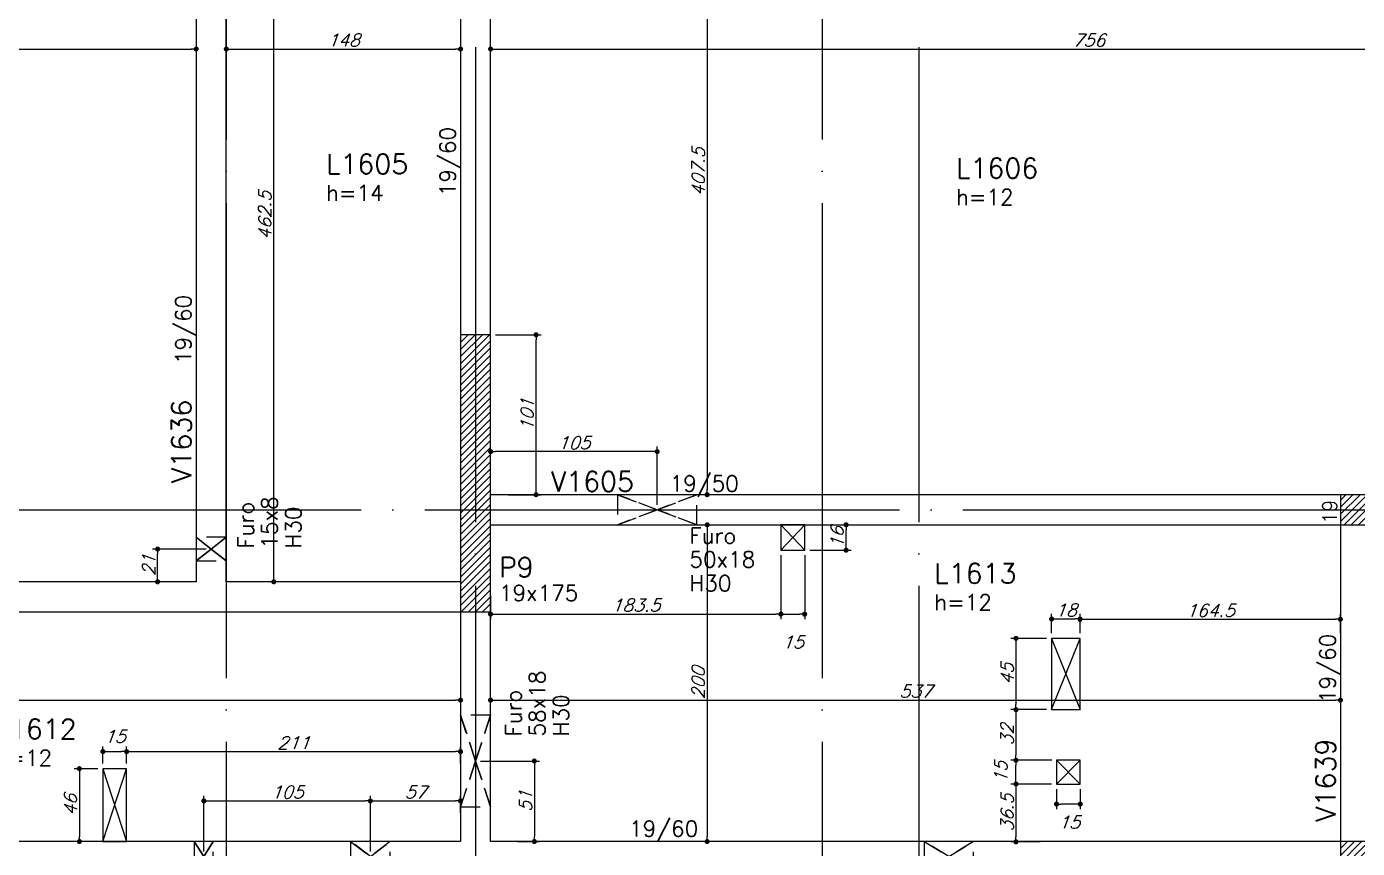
# Model space of a CAD drawing. Header units: millimetres. Extents: x -2368 to 4502, y -2283 to 2217.
# Drawn here: x 1002 to 1843, y 660 to 1179 of the extents above; entities that cross this region are included whole.
import ezdxf
from ezdxf.enums import TextEntityAlignment as Align

# ---------------------------------------------------------------- set-up
doc = ezdxf.new("R2010")
doc.units = ezdxf.units.MM
doc.header["$LTSCALE"] = 50
doc.linetypes.add('EIXO', pattern=[6.8, 6, -0.4, 0, -0.4])
doc.linetypes.add('HIDDEN', pattern=[0.375, 0.25, -0.125])
for name, color, linetype in [('F-COTAS', 106, 'Continuous'), ('F-COTAS-FUROS', 50, 'Continuous'), ('F-COTAS-FUROS VIGA', 50, 'Continuous'), ('F-EIXO', 12, 'EIXO'), ('F-FURO-PAREDE', 2, 'HIDDEN'), ('F-FURO-PAREDE-TEXTOS', 2, 'Continuous'), ('F-LAJES-DIM', 2, 'Continuous'), ('F-LAJES-NOME', 4, 'Continuous'), ('F-PILARES-DIM', 172, 'Continuous'), ('F-PILARES-HACH', 174, 'Continuous'), ('F-PILARES-NOME', 170, 'Continuous'), ('F-PILARES-S', 170, 'Continuous'), ('F-TEXTO', 6, 'Continuous'), ('F-VIGAS', 3, 'Continuous'), ('F-VIGAS-DIM', 2, 'Continuous'), ('F-VIGAS-NOME', 4, 'Continuous'), ('F-VÃO', 1, 'Continuous')]:
    doc.layers.add(name, color=color, linetype=linetype)
doc.styles.add('CP-TEXT-INCL', font='romans.shx', dxfattribs={"oblique": 20})
doc.styles.add('MCP', font='romans.shx')
doc.styles.add('ROMANS', font='romans.shx')
doc.dimstyles.new('CP-COTAS-50', dxfattribs={"dimscale": 0.64, "dimtxt": 12.5, "dimasz": 5, "dimexe": 5, "dimexo": 5, "dimgap": 2.5, "dimtad": 1, "dimdec": 1, "dimdsep": 46, "dimtxsty": 'CP-TEXT-INCL', "dimblk1": 'DOT', "dimblk2": 'DOT', "dimsah": 1, "dimcen": 9, "dimclrd": 256, "dimclre": 256, "dimclrt": 256, "dimadec": 0, "dimazin": 0, "dimtfac": 1, "dimtdec": 1, "dimtmove": 2, "dimatfit": 3, "dimldrblk": 'DOT', "dimfxl": 0, "dimtolj": 1, "dimarcsym": 0})

# ---------------------------------------------------------------- blocks, each defined once
blk = doc.blocks.new('*U18')
at = {"layer": 'F-EIXO'}
blk.add_line((0, 0), (0, -2827.07), dxfattribs=at)
at = {"layer": 'F-TEXTO', "style": 'ROMANS'}
blk.add_attdef('EIXO', text='', height=17.5, rotation=360, dxfattribs=at).set_placement((0, 28.21), align=Align.MIDDLE_CENTER)
blk = doc.blocks.new('*U12')
at = {"layer": 'F-EIXO'}
blk.add_line((0, 0), (4857.5, 0), dxfattribs=at)
at = {"layer": 'F-TEXTO', "style": 'ROMANS'}
blk.add_attdef('EIXO', text='', height=17.5, dxfattribs=at).set_placement((-28.21, 0), align=Align.MIDDLE_CENTER)
blk = doc.blocks.new('*U14')
at = {"layer": 'F-EIXO'}
blk.add_line((0, 0), (0, -2479.78), dxfattribs=at)
at = {"layer": 'F-TEXTO', "style": 'ROMANS'}
blk.add_attdef('EIXO', text='', height=17.5, rotation=360, dxfattribs=at).set_placement((0, 28.21), align=Align.MIDDLE_CENTER)
blk = doc.blocks.new('*U20')
at = {"layer": 'F-EIXO'}
blk.add_line((0, 0), (0, -2728.58), dxfattribs=at)
at = {"layer": 'F-TEXTO', "style": 'ROMANS'}
blk.add_attdef('EIXO', text='', height=17.5, rotation=360, dxfattribs=at).set_placement((0, 28.21), align=Align.MIDDLE_CENTER)
blk = doc.blocks.new('_DOT')
at = {"color": 0, "linetype": 'ByBlock'}
blk.add_line((-0.5, 0), (-1, 0), dxfattribs=at)
at = {"color": 0, "linetype": 'ByBlock', "const_width": 0.5}
blk.add_lwpolyline([(-0.25, 0, 1), (0.25, 0, 1)], format="xyb", close=True, dxfattribs=at)
blk = doc.blocks.new('*D59')
at = {"layer": 'DEFPOINTS', "color": 0, "transparency": 16777216}
for p in [(615, 753.77), (1276, 753.77), (1276, 753.77)]:
    blk.add_point(p, dxfattribs=at)
at = {"layer": 'F-COTAS', "lineweight": -2, "transparency": 16777216}
blk.add_line((618.2, 753.77), (1272.8, 753.77), dxfattribs=at)
at = {"layer": 'F-COTAS', "lineweight": -2, "transparency": 16777216, "xscale": 3.2, "yscale": 3.2, "zscale": 3.2, "rotation": 180}
blk.add_blockref('_DOT', (615, 753.77), dxfattribs=at)
at = {"layer": 'F-COTAS', "lineweight": -2, "transparency": 16777216, "xscale": 3.2, "yscale": 3.2, "zscale": 3.2}
blk.add_blockref('_DOT', (1276, 753.77), dxfattribs=at)
at = {"layer": 'F-COTAS', "transparency": 16777216, "insert": (945.5, 759.37), "char_height": 8, "attachment_point": 5, "style": 'CP-TEXT-INCL'}
blk.add_mtext('\\A1;661', dxfattribs=at)
blk = doc.blocks.new('*D60')
at = {"layer": 'DEFPOINTS', "color": 0, "transparency": 16777216}
for p in [(1295, 753.77), (1832, 753.77), (1832, 753.77)]:
    blk.add_point(p, dxfattribs=at)
at = {"layer": 'F-COTAS', "lineweight": -2, "transparency": 16777216}
blk.add_line((1298.2, 753.77), (1828.8, 753.77), dxfattribs=at)
at = {"layer": 'F-COTAS', "lineweight": -2, "transparency": 16777216, "xscale": 3.2, "yscale": 3.2, "zscale": 3.2, "rotation": 180}
blk.add_blockref('_DOT', (1295, 753.77), dxfattribs=at)
at = {"layer": 'F-COTAS', "lineweight": -2, "transparency": 16777216, "xscale": 3.2, "yscale": 3.2, "zscale": 3.2}
blk.add_blockref('_DOT', (1832, 753.77), dxfattribs=at)
at = {"layer": 'F-COTAS', "transparency": 16777216, "insert": (1563.5, 759.37), "char_height": 8, "attachment_point": 5, "style": 'CP-TEXT-INCL'}
blk.add_mtext('\\A1;537', dxfattribs=at)
blk = doc.blocks.new('*D66')
at = {"layer": 'DEFPOINTS', "color": 0, "transparency": 16777216}
for p in [(382, 1164.91), (1109, 1164.91), (1109, 1164.91)]:
    blk.add_point(p, dxfattribs=at)
at = {"layer": 'F-COTAS', "lineweight": -2, "transparency": 16777216}
blk.add_line((385.2, 1164.91), (1105.8, 1164.91), dxfattribs=at)
at = {"layer": 'F-COTAS', "lineweight": -2, "transparency": 16777216, "xscale": 3.2, "yscale": 3.2, "zscale": 3.2, "rotation": 180}
blk.add_blockref('_DOT', (382, 1164.91), dxfattribs=at)
at = {"layer": 'F-COTAS', "lineweight": -2, "transparency": 16777216, "xscale": 3.2, "yscale": 3.2, "zscale": 3.2}
blk.add_blockref('_DOT', (1109, 1164.91), dxfattribs=at)
at = {"layer": 'F-COTAS', "transparency": 16777216, "insert": (745.5, 1170.51), "char_height": 8, "attachment_point": 5, "style": 'CP-TEXT-INCL'}
blk.add_mtext('\\A1;727', dxfattribs=at)
blk = doc.blocks.new('*D67')
at = {"layer": 'DEFPOINTS', "color": 0, "transparency": 16777216}
for p in [(1128, 1164.91), (1276, 1164.91), (1276, 1164.91)]:
    blk.add_point(p, dxfattribs=at)
at = {"layer": 'F-COTAS', "lineweight": -2, "transparency": 16777216}
blk.add_line((1131.2, 1164.91), (1272.8, 1164.91), dxfattribs=at)
at = {"layer": 'F-COTAS', "lineweight": -2, "transparency": 16777216, "xscale": 3.2, "yscale": 3.2, "zscale": 3.2, "rotation": 180}
blk.add_blockref('_DOT', (1128, 1164.91), dxfattribs=at)
at = {"layer": 'F-COTAS', "lineweight": -2, "transparency": 16777216, "xscale": 3.2, "yscale": 3.2, "zscale": 3.2}
blk.add_blockref('_DOT', (1276, 1164.91), dxfattribs=at)
at = {"layer": 'F-COTAS', "transparency": 16777216, "insert": (1202, 1170.51), "char_height": 8, "attachment_point": 5, "style": 'CP-TEXT-INCL'}
blk.add_mtext('\\A1;148', dxfattribs=at)
blk = doc.blocks.new('*D68')
at = {"layer": 'DEFPOINTS', "color": 0, "transparency": 16777216}
for p in [(1295, 1164.91), (2051, 1164.91), (2051, 1164.91)]:
    blk.add_point(p, dxfattribs=at)
at = {"layer": 'F-COTAS', "lineweight": -2, "transparency": 16777216}
blk.add_line((1298.2, 1164.91), (2047.8, 1164.91), dxfattribs=at)
at = {"layer": 'F-COTAS', "lineweight": -2, "transparency": 16777216, "xscale": 3.2, "yscale": 3.2, "zscale": 3.2, "rotation": 180}
blk.add_blockref('_DOT', (1295, 1164.91), dxfattribs=at)
at = {"layer": 'F-COTAS', "lineweight": -2, "transparency": 16777216, "xscale": 3.2, "yscale": 3.2, "zscale": 3.2}
blk.add_blockref('_DOT', (2051, 1164.91), dxfattribs=at)
at = {"layer": 'F-COTAS', "transparency": 16777216, "insert": (1673, 1170.51), "char_height": 8, "attachment_point": 5, "style": 'CP-TEXT-INCL'}
blk.add_mtext('\\A1;756', dxfattribs=at)
blk = doc.blocks.new('*D107')
at = {"layer": 'DEFPOINTS', "color": 0, "transparency": 16777216}
for p in [(1431.85, 1291), (1431.85, 883.5), (1431.85, 883.5)]:
    blk.add_point(p, dxfattribs=at)
at = {"layer": 'F-COTAS', "lineweight": -2, "transparency": 16777216}
blk.add_line((1431.85, 1287.8), (1431.85, 886.7), dxfattribs=at)
at = {"layer": 'F-COTAS', "lineweight": -2, "transparency": 16777216, "xscale": 3.2, "yscale": 3.2, "zscale": 3.2}
for p, rotation in [((1431.85, 1291), 90), ((1431.85, 883.5), 270)]:
    blk.add_blockref('_DOT', p, dxfattribs=dict(at, rotation=rotation))
at = {"layer": 'F-COTAS', "transparency": 16777216, "insert": (1426.25, 1087.25), "char_height": 8, "attachment_point": 5, "rotation": 90, "style": 'CP-TEXT-INCL'}
blk.add_mtext('\\A1;407.5', dxfattribs=at)
blk = doc.blocks.new('*D108')
at = {"layer": 'DEFPOINTS', "color": 0, "transparency": 16777216}
for p in [(1431.85, 864.5), (1431.85, 664.5), (1431.85, 664.5)]:
    blk.add_point(p, dxfattribs=at)
at = {"layer": 'F-COTAS', "lineweight": -2, "transparency": 16777216}
blk.add_line((1431.85, 861.3), (1431.85, 667.7), dxfattribs=at)
at = {"layer": 'F-COTAS', "lineweight": -2, "transparency": 16777216, "xscale": 3.2, "yscale": 3.2, "zscale": 3.2}
for p, rotation in [((1431.85, 864.5), 90), ((1431.85, 664.5), 270)]:
    blk.add_blockref('_DOT', p, dxfattribs=dict(at, rotation=rotation))
at = {"layer": 'F-COTAS', "transparency": 16777216, "insert": (1426.25, 764.5), "char_height": 8, "attachment_point": 5, "rotation": 90, "style": 'CP-TEXT-INCL'}
blk.add_mtext('\\A1;200', dxfattribs=at)
blk = doc.blocks.new('*D131')
at = {"layer": 'DEFPOINTS', "color": 0, "transparency": 16777216}
for p in [(1295, 984.5), (1323.75, 984.5), (1302.89, 883.5)]:
    blk.add_point(p, dxfattribs=at)
at = {"layer": 'F-COTAS', "lineweight": -2, "transparency": 16777216}
for p, q in [((1298.2, 984.5), (1326.95, 984.5)), ((1323.75, 886.7), (1323.75, 981.3)), ((1306.09, 883.5), (1326.95, 883.5))]:
    blk.add_line(p, q, dxfattribs=at)
at = {"layer": 'F-COTAS', "lineweight": -2, "transparency": 16777216, "xscale": 3.2, "yscale": 3.2, "zscale": 3.2}
for p, rotation in [((1323.75, 984.5), 90), ((1323.75, 883.5), 270)]:
    blk.add_blockref('_DOT', p, dxfattribs=dict(at, rotation=rotation))
at = {"layer": 'F-COTAS', "transparency": 16777216, "insert": (1318.15, 934), "char_height": 8, "attachment_point": 5, "rotation": 90, "style": 'CP-TEXT-INCL'}
blk.add_mtext('\\A1;101', dxfattribs=at)
blk = doc.blocks.new('*U325')
at = {"layer": 'F-VÃO'}
for p, q in [((0, 0), (15, 46)), ((0, 46), (15, 0))]:
    blk.add_line(p, q, dxfattribs=at)
at = {"layer": 'F-VÃO', "color": 3}
blk.add_lwpolyline([(0, 0), (15, 0), (15, 46), (0, 46)], close=True, dxfattribs=at)
blk = doc.blocks.new('*U328')
at = {"layer": 'F-VÃO'}
for p, q in [((0, 0), (15, 16)), ((0, 16), (15, 0))]:
    blk.add_line(p, q, dxfattribs=at)
at = {"layer": 'F-VÃO', "color": 3}
blk.add_lwpolyline([(0, 0), (15, 0), (15, 16), (0, 16)], close=True, dxfattribs=at)
blk = doc.blocks.new('*U331')
at = {"layer": 'F-VÃO'}
for p, q in [((0, 0), (18, 45)), ((0, 45), (18, 0))]:
    blk.add_line(p, q, dxfattribs=at)
at = {"layer": 'F-VÃO', "color": 3}
blk.add_lwpolyline([(0, 0), (18, 0), (18, 45), (0, 45)], close=True, dxfattribs=at)
blk = doc.blocks.new('*U343')
at = {"layer": 'F-VÃO'}
for p, q in [((0, 0), (15, 15)), ((0, 15), (15, 0))]:
    blk.add_line(p, q, dxfattribs=at)
at = {"layer": 'F-VÃO', "color": 3}
blk.add_lwpolyline([(0, 0), (15, 0), (15, 15), (0, 15)], close=True, dxfattribs=at)
blk = doc.blocks.new('*D397')
at = {"layer": 'DEFPOINTS', "color": 0, "transparency": 16777216}
for p in [(1649.49, 792.79), (1626.98, 747.79), (1649.49, 747.79)]:
    blk.add_point(p, dxfattribs=at)
at = {"layer": 'F-COTAS-FUROS', "lineweight": -2, "transparency": 16777216}
for p, q in [((1646.29, 792.79), (1623.78, 792.79)), ((1626.98, 789.59), (1626.98, 750.99)), ((1646.29, 747.79), (1623.78, 747.79))]:
    blk.add_line(p, q, dxfattribs=at)
at = {"layer": 'F-COTAS-FUROS', "lineweight": -2, "transparency": 16777216, "xscale": 3.2, "yscale": 3.2, "zscale": 3.2}
for p, rotation in [((1626.98, 792.79), 90), ((1626.98, 747.79), 270)]:
    blk.add_blockref('_DOT', p, dxfattribs=dict(at, rotation=rotation))
at = {"layer": 'F-COTAS-FUROS', "transparency": 16777216, "insert": (1621.38, 770.29), "char_height": 8, "attachment_point": 5, "rotation": 90, "style": 'CP-TEXT-INCL'}
blk.add_mtext('\\A1;45', dxfattribs=at)
blk = doc.blocks.new('*D398')
at = {"layer": 'DEFPOINTS', "color": 0, "transparency": 16777216}
for p in [(1649.49, 747.79), (1626.98, 715.82), (1652.77, 715.82)]:
    blk.add_point(p, dxfattribs=at)
at = {"layer": 'F-COTAS-FUROS', "lineweight": -2, "transparency": 16777216}
for p, q in [((1646.29, 747.79), (1623.78, 747.79)), ((1626.98, 744.59), (1626.98, 719.02)), ((1649.57, 715.82), (1623.78, 715.82))]:
    blk.add_line(p, q, dxfattribs=at)
at = {"layer": 'F-COTAS-FUROS', "lineweight": -2, "transparency": 16777216, "xscale": 3.2, "yscale": 3.2, "zscale": 3.2}
for p, rotation in [((1626.98, 747.79), 90), ((1626.98, 715.82), 270)]:
    blk.add_blockref('_DOT', p, dxfattribs=dict(at, rotation=rotation))
at = {"layer": 'F-COTAS-FUROS', "transparency": 16777216, "insert": (1621.38, 731.81), "char_height": 8, "attachment_point": 5, "rotation": 90, "style": 'CP-TEXT-INCL'}
blk.add_mtext('\\A1;32', dxfattribs=at)
blk = doc.blocks.new('*D399')
at = {"layer": 'DEFPOINTS', "color": 0, "transparency": 16777216}
for p in [(1626.98, 715.82), (1652.63, 715.82), (1652.63, 700.82)]:
    blk.add_point(p, dxfattribs=at)
at = {"layer": 'F-COTAS-FUROS', "lineweight": -2, "transparency": 16777216}
for p, q in [((1649.43, 715.82), (1623.78, 715.82)), ((1626.98, 704.02), (1626.98, 712.62)), ((1649.43, 700.82), (1623.78, 700.82))]:
    blk.add_line(p, q, dxfattribs=at)
at = {"layer": 'F-COTAS-FUROS', "lineweight": -2, "transparency": 16777216, "xscale": 3.2, "yscale": 3.2, "zscale": 3.2}
for p, rotation in [((1626.98, 715.82), 90), ((1626.98, 700.82), 270)]:
    blk.add_blockref('_DOT', p, dxfattribs=dict(at, rotation=rotation))
at = {"layer": 'F-COTAS-FUROS', "transparency": 16777216, "insert": (1617.38, 708.32), "char_height": 8, "attachment_point": 5, "rotation": 90, "style": 'CP-TEXT-INCL'}
blk.add_mtext('\\A1;15', dxfattribs=at)
blk = doc.blocks.new('*D400')
at = {"layer": 'DEFPOINTS', "color": 0, "transparency": 16777216}
for p in [(1652.63, 700.82), (1626.98, 664.3), (1645.42, 664.3)]:
    blk.add_point(p, dxfattribs=at)
at = {"layer": 'F-COTAS-FUROS', "lineweight": -2, "transparency": 16777216}
for p, q in [((1649.43, 700.82), (1623.78, 700.82)), ((1626.98, 697.62), (1626.98, 667.5)), ((1642.22, 664.3), (1623.78, 664.3))]:
    blk.add_line(p, q, dxfattribs=at)
at = {"layer": 'F-COTAS-FUROS', "lineweight": -2, "transparency": 16777216, "xscale": 3.2, "yscale": 3.2, "zscale": 3.2}
for p, rotation in [((1626.98, 700.82), 90), ((1626.98, 664.3), 270)]:
    blk.add_blockref('_DOT', p, dxfattribs=dict(at, rotation=rotation))
at = {"layer": 'F-COTAS-FUROS', "transparency": 16777216, "insert": (1621.38, 682.56), "char_height": 8, "attachment_point": 5, "rotation": 90, "style": 'CP-TEXT-INCL'}
blk.add_mtext('\\A1;36.5', dxfattribs=at)
blk = doc.blocks.new('*D401')
at = {"layer": 'DEFPOINTS', "color": 0, "transparency": 16777216}
for p in [(1667.49, 805.02), (1649.49, 792.79), (1667.49, 792.79)]:
    blk.add_point(p, dxfattribs=at)
at = {"layer": 'F-COTAS-FUROS', "lineweight": -2, "transparency": 16777216}
for p, q in [((1649.49, 795.99), (1649.49, 808.22)), ((1667.49, 795.99), (1667.49, 808.22)), ((1652.69, 805.02), (1664.29, 805.02))]:
    blk.add_line(p, q, dxfattribs=at)
at = {"layer": 'F-COTAS-FUROS', "lineweight": -2, "transparency": 16777216, "xscale": 3.2, "yscale": 3.2, "zscale": 3.2, "rotation": 180}
blk.add_blockref('_DOT', (1649.49, 805.02), dxfattribs=at)
at = {"layer": 'F-COTAS-FUROS', "lineweight": -2, "transparency": 16777216, "xscale": 3.2, "yscale": 3.2, "zscale": 3.2}
blk.add_blockref('_DOT', (1667.49, 805.02), dxfattribs=at)
at = {"layer": 'F-COTAS-FUROS', "transparency": 16777216, "insert": (1658.49, 810.62), "char_height": 8, "attachment_point": 5, "style": 'CP-TEXT-INCL'}
blk.add_mtext('\\A1;18', dxfattribs=at)
blk = doc.blocks.new('*D402')
at = {"layer": 'DEFPOINTS', "color": 0, "transparency": 16777216}
for p in [(1832, 804.82), (1667.49, 792.79), (1832, 792.79)]:
    blk.add_point(p, dxfattribs=at)
at = {"layer": 'F-COTAS-FUROS', "lineweight": -2, "transparency": 16777216}
for p, q in [((1667.49, 795.99), (1667.49, 808.02)), ((1832, 795.99), (1832, 808.02)), ((1670.69, 804.82), (1828.8, 804.82))]:
    blk.add_line(p, q, dxfattribs=at)
at = {"layer": 'F-COTAS-FUROS', "lineweight": -2, "transparency": 16777216, "xscale": 3.2, "yscale": 3.2, "zscale": 3.2, "rotation": 180}
blk.add_blockref('_DOT', (1667.49, 804.82), dxfattribs=at)
at = {"layer": 'F-COTAS-FUROS', "lineweight": -2, "transparency": 16777216, "xscale": 3.2, "yscale": 3.2, "zscale": 3.2}
blk.add_blockref('_DOT', (1832, 804.82), dxfattribs=at)
at = {"layer": 'F-COTAS-FUROS', "transparency": 16777216, "insert": (1749.75, 810.42), "char_height": 8, "attachment_point": 5, "style": 'CP-TEXT-INCL'}
blk.add_mtext('\\A1;164.5', dxfattribs=at)
blk = doc.blocks.new('*D403')
at = {"layer": 'DEFPOINTS', "color": 0, "transparency": 16777216}
for p in [(1652.63, 700.82), (1667.63, 700.82), (1652.63, 688.13)]:
    blk.add_point(p, dxfattribs=at)
at = {"layer": 'F-COTAS-FUROS', "lineweight": -2, "transparency": 16777216}
for p, q in [((1652.63, 697.62), (1652.63, 684.93)), ((1667.63, 697.62), (1667.63, 684.93)), ((1664.43, 688.13), (1655.83, 688.13))]:
    blk.add_line(p, q, dxfattribs=at)
at = {"layer": 'F-COTAS-FUROS', "lineweight": -2, "transparency": 16777216, "xscale": 3.2, "yscale": 3.2, "zscale": 3.2, "rotation": 180}
blk.add_blockref('_DOT', (1652.63, 688.13), dxfattribs=at)
at = {"layer": 'F-COTAS-FUROS', "lineweight": -2, "transparency": 16777216, "xscale": 3.2, "yscale": 3.2, "zscale": 3.2}
blk.add_blockref('_DOT', (1667.63, 688.13), dxfattribs=at)
at = {"layer": 'F-COTAS-FUROS', "transparency": 16777216, "insert": (1660.5, 676.66), "char_height": 8, "attachment_point": 5, "style": 'CP-TEXT-INCL'}
blk.add_mtext('\\A1;15', dxfattribs=at)
blk = doc.blocks.new('*D404')
at = {"layer": 'DEFPOINTS', "color": 0, "transparency": 16777216}
for p in [(1478.46, 848.47), (1493.46, 848.47), (1493.46, 808.09)]:
    blk.add_point(p, dxfattribs=at)
at = {"layer": 'F-COTAS-FUROS', "lineweight": -2, "transparency": 16777216}
for p, q in [((1478.46, 845.27), (1478.46, 804.89)), ((1493.46, 845.27), (1493.46, 804.89)), ((1481.66, 808.09), (1490.26, 808.09))]:
    blk.add_line(p, q, dxfattribs=at)
at = {"layer": 'F-COTAS-FUROS', "lineweight": -2, "transparency": 16777216, "xscale": 3.2, "yscale": 3.2, "zscale": 3.2, "rotation": 180}
blk.add_blockref('_DOT', (1478.46, 808.09), dxfattribs=at)
at = {"layer": 'F-COTAS-FUROS', "lineweight": -2, "transparency": 16777216, "xscale": 3.2, "yscale": 3.2, "zscale": 3.2}
blk.add_blockref('_DOT', (1493.46, 808.09), dxfattribs=at)
at = {"layer": 'F-COTAS-FUROS', "transparency": 16777216, "insert": (1485.96, 790.49), "char_height": 8, "attachment_point": 5, "style": 'CP-TEXT-INCL'}
blk.add_mtext('\\A1;15', dxfattribs=at)
blk = doc.blocks.new('*D405')
at = {"layer": 'DEFPOINTS', "color": 0, "transparency": 16777216}
for p in [(1478.46, 825.08), (1295, 822.82), (1478.46, 808.09)]:
    blk.add_point(p, dxfattribs=at)
at = {"layer": 'F-COTAS-FUROS', "lineweight": -2, "transparency": 16777216}
for p, q in [((1295, 819.62), (1295, 804.89)), ((1478.46, 821.88), (1478.46, 804.89)), ((1298.2, 808.09), (1475.26, 808.09))]:
    blk.add_line(p, q, dxfattribs=at)
at = {"layer": 'F-COTAS-FUROS', "lineweight": -2, "transparency": 16777216, "xscale": 3.2, "yscale": 3.2, "zscale": 3.2, "rotation": 180}
blk.add_blockref('_DOT', (1295, 808.09), dxfattribs=at)
at = {"layer": 'F-COTAS-FUROS', "lineweight": -2, "transparency": 16777216, "xscale": 3.2, "yscale": 3.2, "zscale": 3.2}
blk.add_blockref('_DOT', (1478.46, 808.09), dxfattribs=at)
at = {"layer": 'F-COTAS-FUROS', "transparency": 16777216, "insert": (1386.73, 813.69), "char_height": 8, "attachment_point": 5, "style": 'CP-TEXT-INCL'}
blk.add_mtext('\\A1;183.5', dxfattribs=at)
blk = doc.blocks.new('*D406')
at = {"layer": 'DEFPOINTS', "color": 0, "transparency": 16777216}
for p in [(1493.46, 864.5), (1519.63, 864.5), (1493.46, 848.47)]:
    blk.add_point(p, dxfattribs=at)
at = {"layer": 'F-COTAS-FUROS', "lineweight": -2, "transparency": 16777216}
for p, q in [((1496.66, 864.5), (1522.83, 864.5)), ((1519.63, 851.67), (1519.63, 861.3)), ((1496.66, 848.47), (1522.83, 848.47))]:
    blk.add_line(p, q, dxfattribs=at)
at = {"layer": 'F-COTAS-FUROS', "lineweight": -2, "transparency": 16777216, "xscale": 3.2, "yscale": 3.2, "zscale": 3.2}
for p, rotation in [((1519.63, 864.5), 90), ((1519.63, 848.47), 270)]:
    blk.add_blockref('_DOT', p, dxfattribs=dict(at, rotation=rotation))
at = {"layer": 'F-COTAS-FUROS', "transparency": 16777216, "insert": (1514.03, 856.49), "char_height": 8, "attachment_point": 5, "rotation": 90, "style": 'CP-TEXT-INCL'}
blk.add_mtext('\\A1;16', dxfattribs=at)
blk = doc.blocks.new('*D407')
at = {"layer": 'DEFPOINTS', "color": 0, "transparency": 16777216}
for p in [(1050, 710.5), (1035.17, 664.5), (1041.03, 664.5)]:
    blk.add_point(p, dxfattribs=at)
at = {"layer": 'F-COTAS-FUROS', "lineweight": -2, "transparency": 16777216}
for p, q in [((1046.8, 710.5), (1031.97, 710.5)), ((1035.17, 707.3), (1035.17, 667.7)), ((1037.83, 664.5), (1031.97, 664.5))]:
    blk.add_line(p, q, dxfattribs=at)
at = {"layer": 'F-COTAS-FUROS', "lineweight": -2, "transparency": 16777216, "xscale": 3.2, "yscale": 3.2, "zscale": 3.2}
for p, rotation in [((1035.17, 710.5), 90), ((1035.17, 664.5), 270)]:
    blk.add_blockref('_DOT', p, dxfattribs=dict(at, rotation=rotation))
at = {"layer": 'F-COTAS-FUROS', "transparency": 16777216, "insert": (1029.57, 687.5), "char_height": 8, "attachment_point": 5, "rotation": 90, "style": 'CP-TEXT-INCL'}
blk.add_mtext('\\A1;46', dxfattribs=at)
blk = doc.blocks.new('*D408')
at = {"layer": 'DEFPOINTS', "color": 0, "transparency": 16777216}
for p in [(1065, 721.28), (1050, 710.5), (1065, 710.5)]:
    blk.add_point(p, dxfattribs=at)
at = {"layer": 'F-COTAS-FUROS', "lineweight": -2, "transparency": 16777216}
for p, q in [((1050, 713.7), (1050, 724.48)), ((1065, 713.7), (1065, 724.48)), ((1053.2, 721.28), (1061.8, 721.28))]:
    blk.add_line(p, q, dxfattribs=at)
at = {"layer": 'F-COTAS-FUROS', "lineweight": -2, "transparency": 16777216, "xscale": 3.2, "yscale": 3.2, "zscale": 3.2, "rotation": 180}
blk.add_blockref('_DOT', (1050, 721.28), dxfattribs=at)
at = {"layer": 'F-COTAS-FUROS', "lineweight": -2, "transparency": 16777216, "xscale": 3.2, "yscale": 3.2, "zscale": 3.2}
blk.add_blockref('_DOT', (1065, 721.28), dxfattribs=at)
at = {"layer": 'F-COTAS-FUROS', "transparency": 16777216, "insert": (1057.5, 730.88), "char_height": 8, "attachment_point": 5, "style": 'CP-TEXT-INCL'}
blk.add_mtext('\\A1;15', dxfattribs=at)
blk = doc.blocks.new('*D409')
at = {"layer": 'DEFPOINTS', "color": 0, "transparency": 16777216}
for p in [(1276, 721.28), (1065, 710.5), (1276, 710.5)]:
    blk.add_point(p, dxfattribs=at)
at = {"layer": 'F-COTAS-FUROS', "lineweight": -2, "transparency": 16777216}
for p, q in [((1065, 713.7), (1065, 724.48)), ((1276, 713.7), (1276, 724.48)), ((1068.2, 721.28), (1272.8, 721.28))]:
    blk.add_line(p, q, dxfattribs=at)
at = {"layer": 'F-COTAS-FUROS', "lineweight": -2, "transparency": 16777216, "xscale": 3.2, "yscale": 3.2, "zscale": 3.2, "rotation": 180}
blk.add_blockref('_DOT', (1065, 721.28), dxfattribs=at)
at = {"layer": 'F-COTAS-FUROS', "lineweight": -2, "transparency": 16777216, "xscale": 3.2, "yscale": 3.2, "zscale": 3.2}
blk.add_blockref('_DOT', (1276, 721.28), dxfattribs=at)
at = {"layer": 'F-COTAS-FUROS', "transparency": 16777216, "insert": (1170.5, 726.88), "char_height": 8, "attachment_point": 5, "style": 'CP-TEXT-INCL'}
blk.add_mtext('\\A1;211', dxfattribs=at)
blk = doc.blocks.new('*D465')
at = {"layer": 'DEFPOINTS', "color": 0, "transparency": 16777216}
for p in [(1158.01, 1291), (1158.96, 1291), (1158.96, 828.5)]:
    blk.add_point(p, dxfattribs=at)
at = {"layer": 'F-COTAS', "lineweight": -2, "transparency": 16777216}
for p, q in [((1155.76, 1291), (1154.81, 1291)), ((1158.01, 831.7), (1158.01, 1287.8)), ((1155.76, 828.5), (1154.81, 828.5))]:
    blk.add_line(p, q, dxfattribs=at)
at = {"layer": 'F-COTAS', "lineweight": -2, "transparency": 16777216, "xscale": 3.2, "yscale": 3.2, "zscale": 3.2}
for p, rotation in [((1158.01, 1291), 90), ((1158.01, 828.5), 270)]:
    blk.add_blockref('_DOT', p, dxfattribs=dict(at, rotation=rotation))
at = {"layer": 'F-COTAS', "transparency": 16777216, "insert": (1152.41, 1059.75), "char_height": 8, "attachment_point": 5, "rotation": 90, "style": 'CP-TEXT-INCL'}
blk.add_mtext('\\A1;462.5', dxfattribs=at)
blk = doc.blocks.new('*D493')
at = {"layer": 'DEFPOINTS', "color": 0, "linetype": 'Continuous', "transparency": 16777216}
for p in [(1285.5, 715.34), (1308.98, 664.5), (1322.65, 664.5)]:
    blk.add_point(p, dxfattribs=at)
at = {"layer": 'F-COTAS-FUROS VIGA', "linetype": 'Continuous', "lineweight": -2, "transparency": 16777216}
for p, q in [((1288.7, 715.34), (1325.85, 715.34)), ((1322.65, 712.14), (1322.65, 667.7)), ((1312.18, 664.5), (1325.85, 664.5))]:
    blk.add_line(p, q, dxfattribs=at)
at = {"layer": 'F-COTAS-FUROS VIGA', "linetype": 'Continuous', "lineweight": -2, "transparency": 16777216, "xscale": 3.2, "yscale": 3.2, "zscale": 3.2}
for p, rotation in [((1322.65, 715.34), 90), ((1322.65, 664.5), 270)]:
    blk.add_blockref('_DOT', p, dxfattribs=dict(at, rotation=rotation))
at = {"layer": 'F-COTAS-FUROS VIGA', "linetype": 'Continuous', "transparency": 16777216, "insert": (1317.05, 689.92), "char_height": 8, "attachment_point": 5, "rotation": 90, "style": 'CP-TEXT-INCL'}
blk.add_mtext('\\A1;51', dxfattribs=at)
blk = doc.blocks.new('*D494')
at = {"layer": 'DEFPOINTS', "color": 0, "linetype": 'Continuous', "transparency": 16777216}
for p in [(1219.07, 690.12), (1113.8, 655), (1219.07, 655)]:
    blk.add_point(p, dxfattribs=at)
at = {"layer": 'F-COTAS-FUROS VIGA', "linetype": 'Continuous', "lineweight": -2, "transparency": 16777216}
for p, q in [((1113.8, 658.2), (1113.8, 693.32)), ((1117, 690.12), (1215.87, 690.12)), ((1219.07, 658.2), (1219.07, 693.32))]:
    blk.add_line(p, q, dxfattribs=at)
at = {"layer": 'F-COTAS-FUROS VIGA', "linetype": 'Continuous', "lineweight": -2, "transparency": 16777216, "xscale": 3.2, "yscale": 3.2, "zscale": 3.2, "rotation": 180}
blk.add_blockref('_DOT', (1113.8, 690.12), dxfattribs=at)
at = {"layer": 'F-COTAS-FUROS VIGA', "linetype": 'Continuous', "lineweight": -2, "transparency": 16777216, "xscale": 3.2, "yscale": 3.2, "zscale": 3.2}
blk.add_blockref('_DOT', (1219.07, 690.12), dxfattribs=at)
at = {"layer": 'F-COTAS-FUROS VIGA', "linetype": 'Continuous', "transparency": 16777216, "insert": (1166.43, 695.72), "char_height": 8, "attachment_point": 5, "style": 'CP-TEXT-INCL'}
blk.add_mtext('\\A1;105', dxfattribs=at)
blk = doc.blocks.new('*D495')
at = {"layer": 'DEFPOINTS', "color": 0, "linetype": 'Continuous', "transparency": 16777216}
for p in [(1276, 690.12), (1219.07, 675.76), (1276, 679.52)]:
    blk.add_point(p, dxfattribs=at)
at = {"layer": 'F-COTAS-FUROS VIGA', "linetype": 'Continuous', "lineweight": -2, "transparency": 16777216}
for p, q in [((1219.07, 678.96), (1219.07, 693.32)), ((1222.27, 690.12), (1272.8, 690.12)), ((1276, 682.72), (1276, 693.32))]:
    blk.add_line(p, q, dxfattribs=at)
at = {"layer": 'F-COTAS-FUROS VIGA', "linetype": 'Continuous', "lineweight": -2, "transparency": 16777216, "xscale": 3.2, "yscale": 3.2, "zscale": 3.2, "rotation": 180}
blk.add_blockref('_DOT', (1219.07, 690.12), dxfattribs=at)
at = {"layer": 'F-COTAS-FUROS VIGA', "linetype": 'Continuous', "lineweight": -2, "transparency": 16777216, "xscale": 3.2, "yscale": 3.2, "zscale": 3.2}
blk.add_blockref('_DOT', (1276, 690.12), dxfattribs=at)
at = {"layer": 'F-COTAS-FUROS VIGA', "linetype": 'Continuous', "transparency": 16777216, "insert": (1247.53, 695.72), "char_height": 8, "attachment_point": 5, "style": 'CP-TEXT-INCL'}
blk.add_mtext('\\A1;57', dxfattribs=at)
blk = doc.blocks.new('*D469')
at = {"layer": 'DEFPOINTS', "color": 0, "linetype": 'Continuous', "transparency": 16777216}
for p in [(1084.59, 849.19), (1118.5, 849.19), (1100.36, 828.5)]:
    blk.add_point(p, dxfattribs=at)
at = {"layer": 'F-COTAS-FUROS VIGA', "linetype": 'Continuous', "lineweight": -2, "transparency": 16777216}
for p, q in [((1115.3, 849.19), (1081.39, 849.19)), ((1084.59, 831.7), (1084.59, 845.99)), ((1097.16, 828.5), (1081.39, 828.5))]:
    blk.add_line(p, q, dxfattribs=at)
at = {"layer": 'F-COTAS-FUROS VIGA', "linetype": 'Continuous', "lineweight": -2, "transparency": 16777216, "xscale": 3.2, "yscale": 3.2, "zscale": 3.2}
for p, rotation in [((1084.59, 849.19), 90), ((1084.59, 828.5), 270)]:
    blk.add_blockref('_DOT', p, dxfattribs=dict(at, rotation=rotation))
at = {"layer": 'F-COTAS-FUROS VIGA', "linetype": 'Continuous', "transparency": 16777216, "insert": (1078.99, 838.85), "char_height": 8, "attachment_point": 5, "rotation": 90, "style": 'CP-TEXT-INCL'}
blk.add_mtext('\\A1;21', dxfattribs=at)
blk = doc.blocks.new('*D476')
at = {"layer": 'DEFPOINTS', "color": 0, "linetype": 'Continuous', "transparency": 16777216}
for p in [(1295, 910.7), (1295, 908.6), (1400.29, 874)]:
    blk.add_point(p, dxfattribs=at)
at = {"layer": 'F-COTAS-FUROS VIGA', "linetype": 'Continuous', "lineweight": -2, "transparency": 16777216}
for p, q in [((1295, 911.8), (1295, 913.9)), ((1397.09, 910.7), (1298.2, 910.7)), ((1400.29, 877.2), (1400.29, 913.9))]:
    blk.add_line(p, q, dxfattribs=at)
at = {"layer": 'F-COTAS-FUROS VIGA', "linetype": 'Continuous', "lineweight": -2, "transparency": 16777216, "xscale": 3.2, "yscale": 3.2, "zscale": 3.2, "rotation": 180}
blk.add_blockref('_DOT', (1295, 910.7), dxfattribs=at)
at = {"layer": 'F-COTAS-FUROS VIGA', "linetype": 'Continuous', "lineweight": -2, "transparency": 16777216, "xscale": 3.2, "yscale": 3.2, "zscale": 3.2}
blk.add_blockref('_DOT', (1400.29, 910.7), dxfattribs=at)
at = {"layer": 'F-COTAS-FUROS VIGA', "linetype": 'Continuous', "transparency": 16777216, "insert": (1347.65, 916.3), "char_height": 8, "attachment_point": 5, "style": 'CP-TEXT-INCL'}
blk.add_mtext('\\A1;105', dxfattribs=at)

msp = doc.modelspace()

# ---------------------------------------------------------------- hatches: boundary and pattern name
at = {"layer": 'F-COTAS'}
h = msp.add_hatch(dxfattribs=at)
h.set_pattern_fill('ANSI32', color=256)
h.paths.add_polyline_path([(1280.018, 1071.048), (1280.018, 1122.952), (1257.161, 1122.952), (1257.161, 1071.048)], flags=9)
h = msp.add_hatch(dxfattribs=at)
h.set_pattern_fill('ANSI32', color=256)
h.paths.add_polyline_path([(1190.287, 1082.925), (1250.108, 1082.925), (1250.108, 1101.675), (1190.287, 1101.675)], flags=9)
h = msp.add_hatch(dxfattribs=at)
h.set_pattern_fill('ANSI32', color=256)
h.paths.add_polyline_path([(1588.339, 1080.313), (1648.16, 1080.313), (1648.16, 1099.063), (1588.339, 1099.063)], flags=9)
h = msp.add_hatch(dxfattribs=at)
h.set_pattern_fill('ANSI32', color=256)
h.paths.add_polyline_path([(1190.436, 1066.55), (1233.055, 1066.55), (1233.055, 1081.55), (1190.436, 1081.55)], flags=9)
h = msp.add_hatch(dxfattribs=at)
h.set_pattern_fill('ANSI32', color=256)
h.paths.add_polyline_path([(1588.487, 1063.938), (1630.63, 1063.938), (1630.63, 1078.938), (1588.487, 1078.938)], flags=9)
h = msp.add_hatch(dxfattribs=at)
h.set_pattern_fill('ANSI32', color=256)
h.paths.add_polyline_path([(1113.018, 965.037), (1113.018, 1016.942), (1090.161, 1016.942), (1090.161, 965.037)], flags=9)
h = msp.add_hatch(dxfattribs=at)
h.set_pattern_fill('ANSI32', color=256)
h.paths.add_polyline_path([(1109, 888.46), (1109, 950.662), (1090.25, 950.662), (1090.25, 888.46)], flags=9)
h = msp.add_hatch(dxfattribs=at)
h.set_pattern_fill('ANSI32', color=256)
h.paths.add_polyline_path([(1330.586, 882.445), (1392.788, 882.445), (1392.788, 901.195), (1330.586, 901.195)], flags=9)
h = msp.add_hatch(dxfattribs=at)
h.set_pattern_fill('ANSI32', color=256)
h.paths.add_polyline_path([(1407.163, 878.427), (1459.068, 878.427), (1459.068, 901.284), (1407.163, 901.284)], flags=9)
h = msp.add_hatch(dxfattribs=at)
h.set_pattern_fill('ANSI32', color=256)
h.paths.add_polyline_path([(1832, 865.321), (1832, 882.679), (1818.5, 882.679), (1818.5, 865.321)], flags=9)
h = msp.add_hatch(dxfattribs=at)
h.set_pattern_fill('ANSI32', color=256)
h.paths.add_polyline_path([(1299.541, 828.341), (1325.433, 828.341), (1325.433, 847.091), (1299.541, 847.091)], flags=9)
h = msp.add_hatch(dxfattribs=at)
h.set_pattern_fill('ANSI32', color=256)
h.paths.add_polyline_path([(1574.607, 824.45), (1634.428, 824.45), (1634.428, 843.2), (1574.607, 843.2)], flags=9)
h = msp.add_hatch(dxfattribs=at)
h.set_pattern_fill('ANSI32', color=256)
h.paths.add_polyline_path([(1300.642, 813.966), (1357.07, 813.966), (1357.07, 828.966), (1300.642, 828.966)], flags=9)
h = msp.add_hatch(dxfattribs=at)
h.set_pattern_fill('ANSI32', color=256)
h.paths.add_polyline_path([(1574.756, 808.075), (1616.898, 808.075), (1616.898, 823.075), (1574.756, 823.075)], flags=9)
h = msp.add_hatch(dxfattribs=at)
h.set_pattern_fill('ANSI32', color=256)
h.paths.add_polyline_path([(1836.018, 751.048), (1836.018, 802.952), (1813.161, 802.952), (1813.161, 751.048)], flags=9)
h = msp.add_hatch(dxfattribs=at)
h.set_pattern_fill('ANSI32', color=256)
h.paths.add_polyline_path([(980.759, 726.164), (1040.58, 726.164), (1040.58, 744.914), (980.759, 744.914)], flags=9)
h = msp.add_hatch(dxfattribs=at)
h.set_pattern_fill('ANSI32', color=256)
h.paths.add_polyline_path([(1832, 674.47), (1832, 736.077), (1813.25, 736.077), (1813.25, 674.47)], flags=9)
h = msp.add_hatch(dxfattribs=at)
h.set_pattern_fill('ANSI32', color=256)
h.paths.add_polyline_path([(980.907, 709.789), (1023.05, 709.789), (1023.05, 724.789), (980.907, 724.789)], flags=9)
h = msp.add_hatch(dxfattribs=at)
h.set_pattern_fill('ANSI32', color=256)
h.paths.add_polyline_path([(1381.548, 660.482), (1433.452, 660.482), (1433.452, 683.339), (1381.548, 683.339)], flags=9)
h = msp.add_hatch(dxfattribs=at)
h.set_pattern_fill('ANSI32', color=256)
h.paths.add_polyline_path([(1832, 646.321), (1832, 663.679), (1818.5, 663.679), (1818.5, 646.321)], flags=9)
at = {"layer": 'F-PILARES-HACH', "linetype": 'Continuous'}
h = msp.add_hatch(dxfattribs=at)
h.set_pattern_fill('ANSI31', color=256, style=0)
h.paths.add_polyline_path([(1276, 809.5), (1295, 809.5), (1295, 984.5), (1276, 984.5)], flags=16)
h = msp.add_hatch(dxfattribs=at)
h.set_pattern_fill('ANSI31', color=256, style=0)
h.paths.add_polyline_path([(2070, 645.5), (2070, 883.5), (1832, 883.5), (1832, 864.5), (2051, 864.5), (2051, 664.5), (1832, 664.5), (1832, 645.5)], flags=16)

# ---------------------------------------------------------------- linework, layer by layer
at = {"layer": 'F-FURO-PAREDE'}
for points in [[(1400.292, 874), (1375.292, 864.5), (1425.292, 864.5), (1400.292, 874), (1425.292, 864.5), (1425.292, 883.5), (1400.292, 874), (1425.292, 883.5), (1375.292, 883.5), (1400.292, 874), (1375.292, 883.5), (1375.292, 864.5), (1400.292, 874)], [(1118.5, 849.193), (1128, 841.693), (1128, 856.693), (1118.5, 849.193), (1128, 856.693), (1109, 856.693), (1118.5, 849.193), (1109, 856.693), (1109, 841.693), (1118.5, 849.193), (1109, 841.693), (1128, 841.693), (1118.5, 849.193)], [(1285.5, 715.337), (1295, 686.337), (1295, 744.337), (1285.5, 715.337), (1295, 744.337), (1276, 744.337), (1285.5, 715.337), (1276, 744.337), (1276, 686.337), (1285.5, 715.337), (1276, 686.337), (1295, 686.337), (1285.5, 715.337)], [(1113.796, 655), (1107.796, 645.5), (1119.796, 645.5), (1113.796, 655), (1119.796, 645.5), (1119.796, 664.5), (1113.796, 655), (1119.796, 664.5), (1107.796, 664.5), (1113.796, 655), (1107.796, 664.5), (1107.796, 645.5), (1113.796, 655)], [(1219.068, 655), (1206.568, 645.5), (1231.568, 645.5), (1219.068, 655), (1231.568, 645.5), (1231.568, 664.5), (1219.068, 655), (1231.568, 664.5), (1206.568, 664.5), (1219.068, 655), (1206.568, 664.5), (1206.568, 645.5), (1219.068, 655)], [(1584.552, 655), (1569.052, 645.5), (1600.052, 645.5), (1584.552, 655), (1600.052, 645.5), (1600.052, 664.5), (1584.552, 655), (1600.052, 664.5), (1569.052, 664.5), (1584.552, 655), (1569.052, 664.5), (1569.052, 645.5), (1584.552, 655)]]:
    msp.add_lwpolyline(points, dxfattribs=at)
at = {"layer": 'F-PILARES-S', "linetype": 'Continuous'}
for points in [[(1276, 809.5), (1295, 809.5), (1295, 984.5), (1276, 984.5), (1276, 809.5)], [(2070, 645.5), (2070, 883.5), (1832, 883.5), (1832, 864.5), (2051, 864.5), (2051, 664.5), (1832, 664.5), (1832, 645.5), (2070, 645.5)]]:
    msp.add_lwpolyline(points, dxfattribs=at)
at = {"layer": 'F-VIGAS'}
for points in [[(1109, 1300.5), (1109, 828.5)], [(1128, 828.5), (1128, 1291)], [(1276, 1215.5), (1276, 984.5)], [(1295, 984.5), (1295, 1215.5)], [(1832, 883.5), (1295, 883.5)], [(1295, 864.5), (1832, 864.5)], [(1832, 864.5), (1832, 664.5)], [(1109, 828.5), (615, 828.5)], [(1276, 828.5), (1128, 828.5)], [(615, 809.5), (1118.5, 809.5)], [(1118.5, 809.5), (1276, 809.5)], [(1276, 809.5), (1276, 664.5)], [(1295, 664.5), (1295, 809.5)], [(1276, 664.5), (615, 664.5)], [(1504.5, 664.5), (1295, 664.5)], [(1832, 664.5), (1504.5, 664.5)]]:
    msp.add_lwpolyline(points, dxfattribs=at)

# ---------------------------------------------------------------- block references
at = {"layer": 'F-EIXO', "linetype": 'Continuous'}
for name, p in [('*U18', (1285.5, 1846.305)), ('*U18', (1565.5, 1846.305)), ('*U20', (1128, 1747.82)), ('*U14', (1504.5, 1747.82)), ('*U12', (-1807.517, 874))]:
    msp.add_blockref(name, p, dxfattribs=at)
at = {"layer": 'F-VÃO'}
for name, p in [('*U328', (1478.464, 848.47)), ('*U331', (1649.491, 747.795)), ('*U343', (1652.631, 700.823)), ('*U325', (1050, 664.5))]:
    msp.add_blockref(name, p, dxfattribs=at)

# ---------------------------------------------------------------- texts
at = {"layer": 'F-FURO-PAREDE-TEXTOS', "linetype": 'Continuous', "style": 'MCP'}
for s, p in [('Furo', (1145.349, 849.452)), ('15x8', (1160.349, 849.452)), ('H30', (1175.349, 849.452)), ('58x18', (1329.476, 730.846)), ('Furo', (1314.476, 730.846)), ('H30', (1344.476, 730.846))]:
    msp.add_text(s, height=10, rotation=90, dxfattribs=at).set_placement(p)
for s, p in [('Furo', (1420.653, 852.617)), ('50x18', (1420.653, 837.617)), ('H30', (1420.653, 822.617))]:
    msp.add_text(s, height=10, dxfattribs=at).set_placement(p)
at = {"layer": 'F-LAJES-DIM', "linetype": 'Continuous', "style": 'MCP'}
for s, p in [('h=14', (1191.031, 1069.05)), ('h=12', (1589.083, 1066.438)), ('h=12', (1575.351, 810.575)), ('h=12', (981.503, 712.289))]:
    msp.add_text(s, height=10, dxfattribs=at).set_placement(p)
at = {"layer": 'F-LAJES-NOME', "linetype": 'Continuous', "style": 'MCP'}
for s, p in [('L1605', (1191.031, 1086.05)), ('L1606', (1589.083, 1083.438)), ('L1613', (1575.351, 827.575)), ('L1612', (981.503, 729.289))]:
    msp.add_text(s, height=12.5, dxfattribs=at).set_placement(p)
at = {"layer": 'F-PILARES-DIM', "linetype": 'Continuous', "style": 'MCP'}
msp.add_text('19', height=9, rotation=90, dxfattribs=at).set_placement((1829.75, 865))
msp.add_text('19x175', height=10, dxfattribs=at).set_placement((1300.285, 816.466))
at = {"layer": 'F-PILARES-NOME', "linetype": 'Continuous', "style": 'MCP'}
msp.add_text('P9', height=12.5, dxfattribs=at).set_placement((1300.285, 831.466))
at = {"layer": 'F-VIGAS-DIM', "linetype": 'Continuous', "style": 'MCP'}
for p in [(1272.875, 1072), (1105.875, 965.989), (1828.875, 752)]:
    msp.add_text('19/60', height=10, rotation=90, dxfattribs=at).set_placement(p)
for s, p in [('19/50', (1408.115, 885.57)), ('19/60', (1382.5, 667.625))]:
    msp.add_text(s, height=10, dxfattribs=at).set_placement(p)
at = {"layer": 'F-VIGAS-NOME', "linetype": 'Continuous', "style": 'MCP'}
for s, p in [('V1636', (1105.875, 890.989)), ('V1639', (1828.875, 677))]:
    msp.add_text(s, height=12.5, rotation=90, dxfattribs=at).set_placement(p)
msp.add_text('V1605', height=12.5, dxfattribs=at).set_placement((1333.115, 885.57))

# ---------------------------------------------------------------- dimensions: what is measured, and where the dimension line sits
at = {"layer": 'F-COTAS'}
dim = msp.add_linear_dim(base=(1158.015, 1291), p1=(1158.955, 828.5), p2=(1158.955, 1291), angle=90, dimstyle='CP-COTAS-50', override={"dimfxl": 7.5}, dxfattribs=at)
dim.commit()
dim.dimension.update_dxf_attribs({"geometry": '*D465', "text_midpoint": (1152.415, 1059.75)})
for base, p1, p2, angle, picture, middle in [((1431.845, 883.5), (1431.845, 1291), (1431.845, 883.5), 90, '*D107', (1426.245, 1087.25)), ((1109, 1164.911), (382, 1164.911), (1109, 1164.911), 180, '*D66', (745.5, 1170.511)), ((1276, 1164.911), (1128, 1164.911), (1276, 1164.911), 180, '*D67', (1202, 1170.511)), ((2051, 1164.911), (1295, 1164.911), (2051, 1164.911), 180, '*D68', (1673, 1170.511)), ((1323.754, 984.5), (1302.892, 883.5), (1295, 984.5), 90, '*D131', (1318.154, 934)), ((1431.845, 664.5), (1431.845, 864.5), (1431.845, 664.5), 90, '*D108', (1426.245, 764.5)), ((1276, 753.767), (615, 753.767), (1276, 753.767), 180, '*D59', (945.5, 759.367)), ((1832, 753.767), (1295, 753.767), (1832, 753.767), 180, '*D60', (1563.5, 759.367))]:
    dim = msp.add_linear_dim(base=base, p1=p1, p2=p2, angle=angle, dimstyle='CP-COTAS-50', dxfattribs=at)
    dim.commit()
    dim.dimension.update_dxf_attribs({"geometry": picture, "text_midpoint": middle})
at = {"layer": 'F-COTAS-FUROS'}
for base, p1, p2, picture, middle in [((1519.629, 864.5), (1493.464, 848.47), (1493.464, 864.5), '*D406', (1514.029, 856.485)), ((1626.976, 747.795), (1649.491, 792.795), (1649.491, 747.795), '*D397', (1621.376, 770.295)), ((1626.976, 715.823), (1649.491, 747.795), (1652.77, 715.823), '*D398', (1621.376, 731.809)), ((1626.976, 715.823), (1652.631, 700.823), (1652.631, 715.823), '*D399', (1617.376, 708.323)), ((1035.174, 664.5), (1050, 710.5), (1041.028, 664.5), '*D407', (1029.574, 687.5)), ((1626.976, 664.3), (1652.631, 700.823), (1645.415, 664.3), '*D400', (1621.376, 682.562))]:
    dim = msp.add_linear_dim(base=base, p1=p1, p2=p2, angle=90, dimstyle='CP-COTAS-50', override={"dimfxl": 7.5}, dxfattribs=at)
    dim.commit()
    dim.dimension.update_dxf_attribs({"geometry": picture, "text_midpoint": middle})
for base, p1, p2, picture, middle in [((1493.464, 808.089), (1478.464, 848.47), (1493.464, 848.47), '*D404', (1485.964, 790.489)), ((1478.464, 808.089), (1295, 822.816), (1478.464, 825.079), '*D405', (1386.732, 813.689)), ((1667.491, 805.021), (1649.491, 792.795), (1667.491, 792.795), '*D401', (1658.491, 810.621)), ((1832, 804.821), (1667.491, 792.795), (1832, 792.795), '*D402', (1749.746, 810.421)), ((1065, 721.285), (1050, 710.5), (1065, 710.5), '*D408', (1057.5, 730.885)), ((1276, 721.285), (1065, 710.5), (1276, 710.5), '*D409', (1170.5, 726.885))]:
    dim = msp.add_linear_dim(base=base, p1=p1, p2=p2, dimstyle='CP-COTAS-50', override={"dimfxl": 7.5}, dxfattribs=at)
    dim.commit()
    dim.dimension.update_dxf_attribs({"geometry": picture, "text_midpoint": middle})
dim = msp.add_linear_dim(base=(1652.631, 688.132), p1=(1667.631, 700.823), p2=(1652.631, 700.823), dimstyle='CP-COTAS-50', override={"dimfxl": 7.5}, dxfattribs=at)
dim.commit()
dim.dimension.update_dxf_attribs({"geometry": '*D403', "text_midpoint": (1660.5, 676.656), "dimtype": 160})
at = {"layer": 'F-COTAS-FUROS VIGA', "linetype": 'Continuous'}
for base, p1, p2, picture, middle in [((1295, 910.703), (1400.292, 874), (1295, 908.603), '*D476', (1347.646, 916.303)), ((1219.068, 690.115), (1113.796, 655), (1219.068, 655), '*D494', (1166.432, 695.715)), ((1276, 690.115), (1219.068, 675.758), (1276, 679.521), '*D495', (1247.534, 695.715))]:
    dim = msp.add_linear_dim(base=base, p1=p1, p2=p2, dimstyle='CP-COTAS-50', override={"dimdec": 0, "dimfxl": 7.5}, dxfattribs=at)
    dim.commit()
    dim.dimension.update_dxf_attribs({"geometry": picture, "text_midpoint": middle})
for base, p1, p2, picture, middle in [((1084.594, 849.193), (1100.356, 828.5), (1118.5, 849.193), '*D469', (1078.994, 838.846)), ((1322.649, 664.5), (1285.5, 715.337), (1308.982, 664.5), '*D493', (1317.049, 689.918))]:
    dim = msp.add_linear_dim(base=base, p1=p1, p2=p2, angle=90, dimstyle='CP-COTAS-50', override={"dimdec": 0, "dimfxl": 7.5}, dxfattribs=at)
    dim.commit()
    dim.dimension.update_dxf_attribs({"geometry": picture, "text_midpoint": middle})

doc.saveas('drawing.dxf')
